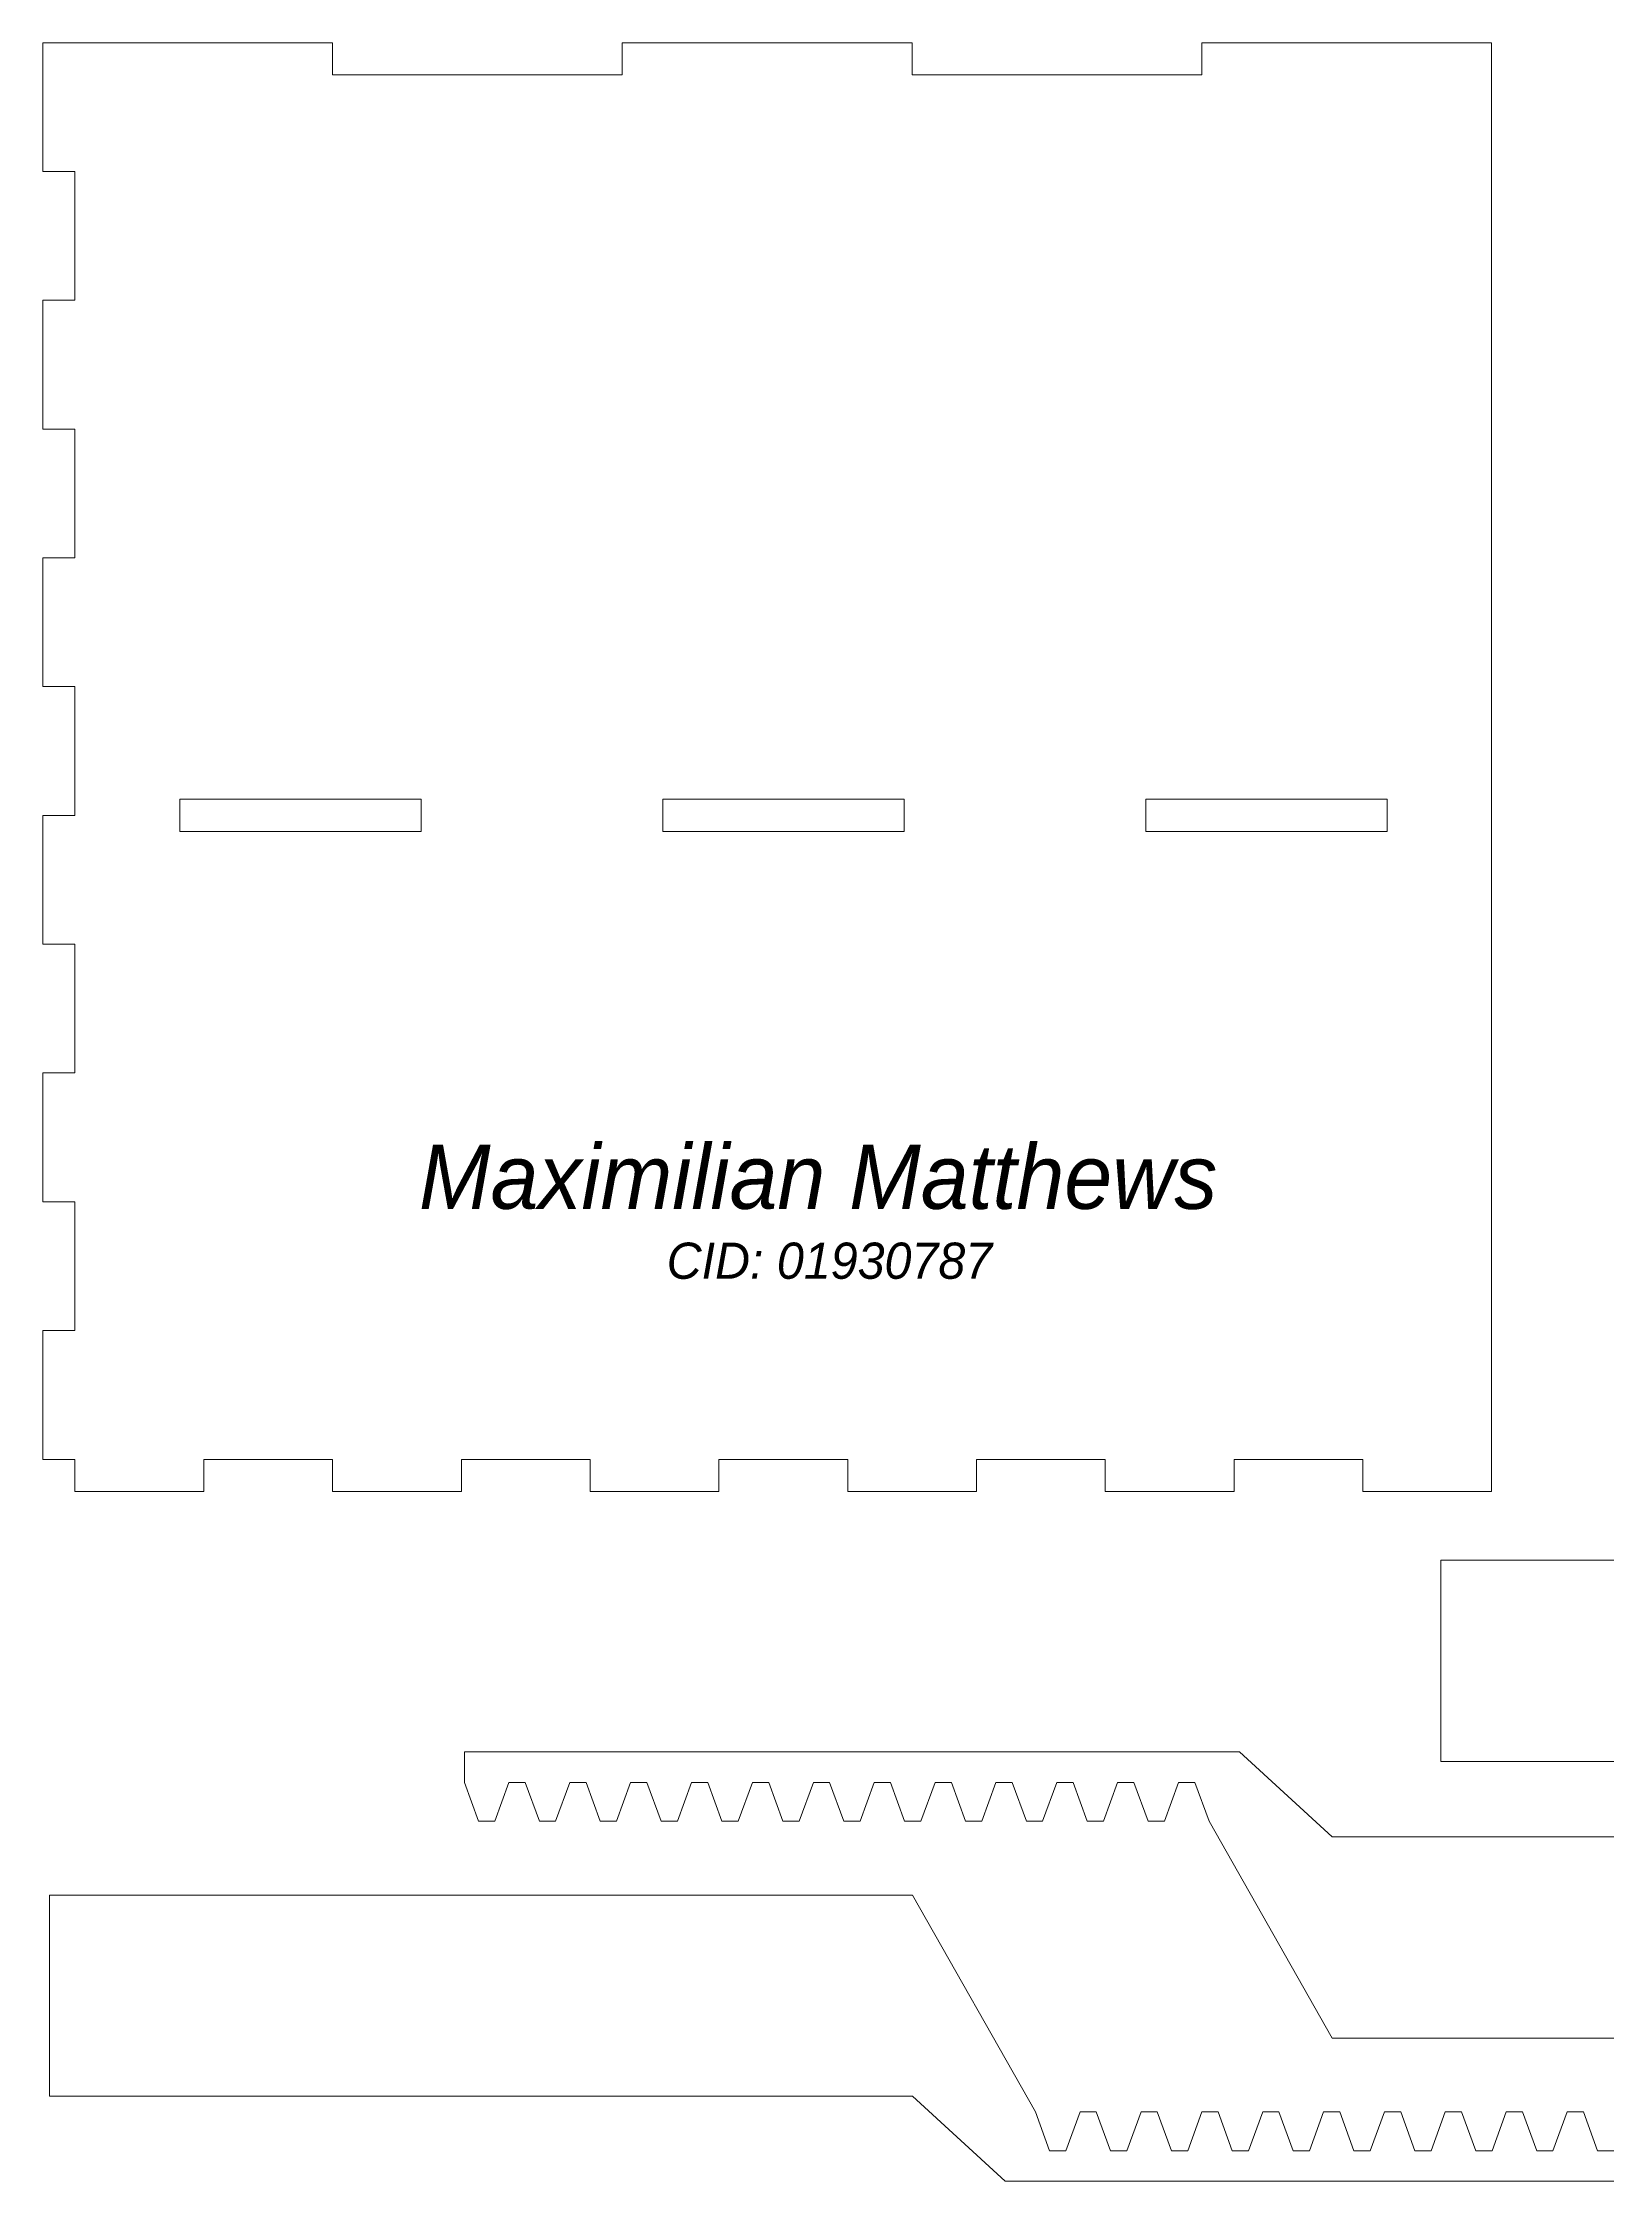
# Model space of a CAD drawing. Header units: millimetres. Extents: x 11 to 399, y -272 to -7.
# Drawn here: x 10.6 to 205, y -272.4 to -6.7 of the extents above; entities that cross this region are included whole.
import ezdxf

# ---------------------------------------------------------------- set-up
doc = ezdxf.new("R2010")
doc.units = ezdxf.units.MM
doc.header["$MEASUREMENT"] = 0
doc.layers.add('Layer 1', color=7, linetype='Continuous', lineweight=0)

# ---------------------------------------------------------------- blocks, each defined once
blk = doc.blocks.new('Block_1')
at = {"layer": 'Layer 1', "color": 12, "lineweight": 9, "true_color": 0xe30613}
for points in [[(154.6, -6.73), (154.6, -10.73), (154.6, -10.73), (118.6, -10.73), (118.6, -10.73), (118.6, -6.73), (82.6, -6.73), (82.6, -10.73), (82.6, -10.73), (46.6, -10.73), (46.6, -10.73), (46.6, -6.73), (14.6, -6.73), (10.6, -6.73), (10.6, -10.73), (10.6, -22.72), (10.6, -22.73), (14.6, -22.73), (14.6, -38.72), (10.6, -38.72), (10.6, -54.72), (14.6, -54.72), (14.6, -70.72), (10.6, -70.72), (10.6, -86.72), (14.6, -86.72), (14.6, -102.72), (10.6, -102.72), (10.6, -118.72), (14.6, -118.72), (14.6, -134.72), (10.6, -134.72), (10.6, -150.72), (14.6, -150.72), (14.6, -166.72), (10.6, -166.72), (10.6, -182.72), (10.6, -182.73), (14.6, -182.73), (14.6, -186.73), (14.61, -186.73), (30.61, -186.73), (30.61, -182.73), (46.61, -182.73), (46.61, -186.73), (62.61, -186.73), (62.61, -182.73), (78.61, -182.73), (78.61, -186.73), (94.61, -186.73), (94.61, -182.73), (110.61, -182.73), (110.61, -186.73), (126.61, -186.73), (126.61, -182.73), (142.61, -182.73), (142.61, -186.73), (158.61, -186.73), (158.61, -182.73), (174.6, -182.73), (174.6, -186.73), (174.61, -186.73), (190.6, -186.73), (190.6, -182.73), (190.6, -10.73), (190.6, -6.73)], [(27.63, -100.71), (57.63, -100.71), (57.63, -104.71), (27.63, -104.71)], [(87.63, -100.71), (117.63, -100.71), (117.63, -104.71), (87.63, -104.71)], [(147.63, -100.71), (177.63, -100.71), (177.63, -104.71), (147.63, -104.71)]]:
    blk.add_lwpolyline(points, close=True, dxfattribs=at)

msp = doc.modelspace()

# ---------------------------------------------------------------- linework, layer by layer
at = {"layer": 'Layer 1', "color": 12, "lineweight": 9, "true_color": 0xe30613}
for points in [[(211.32, -195.27), (204.19, -195.27), (184.3, -195.27), (184.3, -220.27), (204.19, -220.27), (211.32, -220.27)], [(251.01, -229.64), (170.8, -229.64), (159.28, -219.08), (129.03, -219.08), (123.49, -219.08), (98.77, -219.08), (93.23, -219.08), (62.98, -219.08), (62.98, -222.86), (64.74, -227.69), (66.76, -227.69), (68.52, -222.86), (70.54, -222.86), (72.3, -227.69), (74.32, -227.69), (76.08, -222.86), (78.11, -222.86), (79.86, -227.69), (81.88, -227.69), (83.64, -222.86), (85.67, -222.86), (87.43, -227.69), (89.45, -227.69), (91.21, -222.86), (93.23, -222.86), (94.99, -227.69), (94.99, -227.69), (97.01, -227.69), (97.01, -227.69), (98.77, -222.86), (100.8, -222.86), (102.56, -227.69), (104.58, -227.69), (106.34, -222.86), (108.36, -222.86), (110.12, -227.69), (112.14, -227.69), (113.9, -222.86), (115.93, -222.86), (117.68, -227.69), (119.7, -227.69), (121.46, -222.86), (123.49, -222.86), (125.25, -227.69), (125.25, -227.69), (127.27, -227.69), (127.27, -227.69), (129.03, -222.86), (131.05, -222.86), (132.81, -227.69), (134.83, -227.69), (136.59, -222.86), (138.61, -222.86), (140.37, -227.69), (142.39, -227.69), (144.15, -222.86), (146.18, -222.86), (147.94, -227.69), (149.96, -227.69), (151.72, -222.86), (153.74, -222.86), (155.5, -227.69), (170.8, -254.64), (251.01, -254.64)], [(205.8, -268.64), (203.77, -268.64), (202.01, -263.8), (199.99, -263.8), (198.23, -268.64), (196.21, -268.64), (194.45, -263.8), (194.45, -263.8), (192.43, -263.8), (192.43, -263.8), (190.67, -268.64), (188.64, -268.64), (186.88, -263.8), (184.86, -263.8), (183.1, -268.64), (181.08, -268.64), (179.32, -263.8), (177.3, -263.8), (175.54, -268.64), (173.51, -268.64), (171.75, -263.8), (169.73, -263.8), (167.98, -268.64), (165.95, -268.64), (164.19, -263.8), (164.19, -263.8), (162.17, -263.8), (162.17, -263.8), (160.41, -268.64), (158.39, -268.64), (156.63, -263.8), (154.61, -263.8), (152.85, -268.64), (150.82, -268.64), (149.07, -263.8), (147.05, -263.8), (145.29, -268.64), (143.26, -268.64), (141.5, -263.8), (139.48, -263.8), (137.72, -268.64), (135.7, -268.64), (133.94, -263.8), (118.64, -236.86), (38.43, -236.86), (31.31, -236.86), (11.42, -236.86), (11.42, -261.86), (31.31, -261.86), (38.43, -261.86), (118.64, -261.86), (130.16, -272.42), (160.41, -272.42), (165.95, -272.42), (190.67, -272.42), (196.2, -272.42), (226.46, -272.42)]]:
    msp.add_lwpolyline(points, dxfattribs=at)

# ---------------------------------------------------------------- block references
at = {"layer": 'Layer 1'}
msp.add_blockref('Block_1', (0, 0), dxfattribs=at)

# ---------------------------------------------------------------- texts
at = {"layer": 'Layer 1', "char_height": 0.2, "attachment_point": 7}
for s, insert in [('\\C250;\\c1776925;\\FRift Demi Italic|b0|i1|c1;\\H7.992533;\\W1.000000;Maximilian Matthews', (57.34, -151.72)), ('\\C250;\\c1776925;\\FRift Demi Italic|b0|i1|c1;\\H4.495800;\\W1.000000;CID: 01930787', (88.12, -160.36))]:
    msp.add_mtext(s, dxfattribs=dict(at, insert=insert))

doc.saveas('drawing.dxf')
